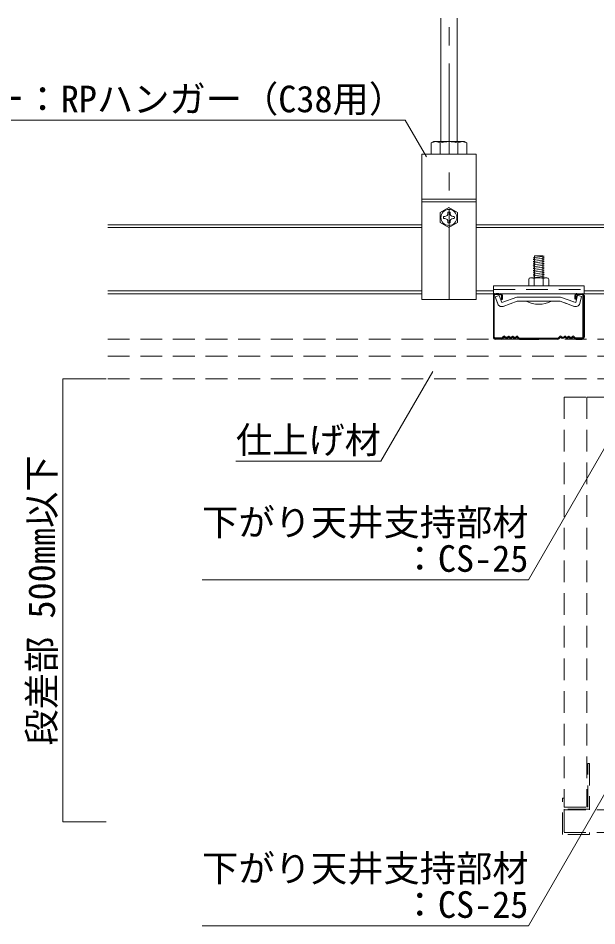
# Model space of a CAD drawing. Units: millimetres on the paper, enlarged 30 times, with parts at other scales. Extents: x -5790 to 5910, y -4184 to 4114.
# Drawn here: x 2857 to 3814, y -3265 to -1764 of the extents above; entities that cross this region are included whole.
import ezdxf
from ezdxf.enums import TextEntityAlignment as Align

# ---------------------------------------------------------------- set-up
doc = ezdxf.new("R2010")
doc.units = ezdxf.units.MM
doc.header["$LTSCALE"] = 30
doc.linetypes.add('CHAIN1', pattern=[8, 5, -1, 1, -1])
doc.linetypes.add('DASHED1', pattern=[1.8, 1.2, -0.6])
for name, color, linetype, lineweight in [('2-0_中心線', 4, 'CHAIN1', 9), ('2-1_吊り材', 7, 'Continuous', 18), ('2-2_野縁受け', 3, 'Continuous', 18), ('2-3_野縁', 2, 'Continuous', 25), ('2-5_寸法', 4, 'Continuous', 9), ('2-6_文字', 7, 'Continuous', 18), ('2-A_クリップ', 7, 'Continuous', 18), ('2-B_ビス', 3, 'Continuous', 18), ('2-C_パネル', 7, 'DASHED1', 18), ('2-D_見切り', 7, 'DASHED1', 18)]:
    doc.layers.add(name, color=color, linetype=linetype, lineweight=lineweight)
doc.styles.add('ＭＳ ゴシック', font='')
doc.styles.get('ＭＳ ゴシック').set_extended_font_data('MS Gothic')

msp = doc.modelspace()

# ---------------------------------------------------------------- linework, layer by layer
at = {"layer": '2-0_中心線'}
msp.add_line((3569.6, -2229.14), (3569.6, -1764.02), dxfattribs=at)
at = {"layer": '2-1_吊り材'}
for p, q in [((3556.1, -1968.14), (3556.1, -1764.02)), ((3583.1, -1968.14), (3583.1, -1764.02)), ((3544.14, -1968.14), (3540.2, -1970.41)), ((3540.2, -1989.14), (3540.2, -1970.41)), ((3544.14, -1968.14), (3595.06, -1968.14)), ((3554.9, -1989.14), (3554.9, -1970.41)), ((3584.3, -1989.14), (3584.3, -1970.41)), ((3595.06, -1968.14), (3599, -1970.41)), ((3599, -1989.14), (3599, -1970.41)), ((3540.2, -1989.14), (3599, -1989.14)), ((3614.6, -1989.14), (3614.6, -2229.14)), ((3524.6, -2063.54), (3614.6, -2063.54)), ((3524.6, -2067.69), (3614.6, -2067.69)), ((3614.6, -2229.14), (3524.6, -2229.14))]:
    msp.add_line(p, q, dxfattribs=at)
msp.add_lwpolyline([(3524.6, -2229.14), (3524.6, -1989.14), (3614.6, -1989.14)], dxfattribs=at)
for centre, radius, start, end in [((3549.81, -1988.45), 20.44, 96.34294, 118.04132), ((3547.05, -1982.77), 14.64, 57.57118, 88.04459), ((3569.6, -2016.79), 48.65, 72.41205, 107.58797), ((3592.15, -1982.77), 14.64, 91.95543, 122.42883), ((3589.39, -1988.45), 20.44, 61.95869, 83.65707)]:
    msp.add_arc(centre, radius, start, end, dxfattribs=at)
at = {"layer": '2-2_野縁受け'}
for p, q in [((3005, -2105.54), (3524.6, -2105.54)), ((3005, -2110.34), (3524.6, -2110.34)), ((3614.6, -2105.54), (4010.58, -2105.54)), ((3614.6, -2110.34), (4010.58, -2110.34)), ((3005, -2214.74), (3524.6, -2214.74)), ((3005, -2219.54), (3524.6, -2219.54)), ((3005, -2219.54), (3008.6, -2219.54)), ((3614.6, -2214.74), (3642.98, -2214.74)), ((3614.6, -2219.54), (3642.98, -2219.54)), ((3792.98, -2214.74), (4010.58, -2214.74)), ((3792.98, -2219.54), (4010.58, -2219.54))]:
    msp.add_line(p, q, dxfattribs=at)
at = {"layer": '2-3_野縁'}
for p, q in [((3645.98, -2219.54), (3654.98, -2219.54)), ((3780.98, -2219.54), (3789.98, -2219.54)), ((3642.98, -2222.54), (3642.98, -2291.41)), ((3644.48, -2291.54), (3644.48, -2222.54)), ((3654.98, -2221.04), (3645.98, -2221.04)), ((3656.48, -2222.54), (3656.48, -2228.54)), ((3656.48, -2228.54), (3657.98, -2228.54)), ((3657.98, -2228.54), (3657.98, -2222.54)), ((3777.98, -2228.54), (3777.98, -2222.54)), ((3779.48, -2228.54), (3777.98, -2228.54)), ((3779.48, -2222.54), (3779.48, -2228.54)), ((3789.98, -2221.04), (3780.98, -2221.04)), ((3791.48, -2291.54), (3791.48, -2222.54)), ((3792.98, -2222.54), (3792.98, -2291.41)), ((3645.98, -2293.04), (3656.76, -2293.04)), ((3656.76, -2293.04), (3646, -2293.04)), ((3656.76, -2294.54), (3646, -2294.54)), ((3656.76, -2294.54), (3646, -2294.54)), ((3659.94, -2290.48), (3657.82, -2292.6)), ((3657.82, -2292.6), (3659.94, -2290.48)), ((3661, -2291.54), (3658.88, -2293.66)), ((3661, -2291.54), (3658.88, -2293.66)), ((3682, -2291.54), (3684.12, -2293.66)), ((3683.06, -2290.48), (3685.18, -2292.6)), ((3686.2, -2294.54), (3717.96, -2294.54)), ((3686.24, -2293.04), (3749.76, -2293.04)), ((3749.71, -2294.54), (3717.96, -2294.54)), ((3752.94, -2290.48), (3750.82, -2292.6)), ((3754, -2291.54), (3751.88, -2293.66)), ((3775, -2291.54), (3777.12, -2293.66)), ((3775, -2291.54), (3777.12, -2293.66)), ((3776.06, -2290.48), (3778.18, -2292.6)), ((3778.18, -2292.6), (3776.06, -2290.48)), ((3779.24, -2293.04), (3790, -2293.04)), ((3789.98, -2293.04), (3779.24, -2293.04)), ((3779.24, -2294.54), (3790, -2294.54)), ((3779.24, -2294.54), (3790, -2294.54))]:
    msp.add_line(p, q, dxfattribs=at)
for centre, radius, start, end in [((3645.98, -2222.54), 3, 90.00299, 180.00299), ((3654.98, -2222.54), 3, 0.00299, 90.00299), ((3780.98, -2222.54), 3, 89.99699, 179.99699), ((3789.98, -2222.54), 3, 359.99699, 89.99699), ((3645.98, -2222.54), 1.5, 90, 180), ((3654.98, -2222.54), 1.5, 0.00699, 90), ((3780.98, -2222.54), 1.5, 90, 180), ((3789.98, -2222.54), 1.5, 0, 90), ((3645.98, -2291.54), 3, 177.476, 270), ((3645.98, -2291.54), 3, 177.476, 270), ((3645.98, -2291.54), 1.5, 180, 270), ((3656.76, -2291.54), 1.5, 270, 314.99998), ((3656.76, -2291.54), 1.5, 269.99998, 314.99998), ((3656.76, -2291.54), 3, 270, 315), ((3656.76, -2291.54), 3, 270, 314.99998), ((3661, -2291.54), 1.5, 46.39717, 135), ((3664.75, -2287.6), 5.44, 226.39717, 313.60281), ((3664.75, -2287.6), 3.94, 226.39717, 313.60281), ((3668.5, -2291.54), 1.5, 36.86989, 133.60281), ((3671.5, -2289.29), 3.75, 216.86989, 323.1301), ((3671.5, -2289.29), 2.25, 216.86989, 323.1301), ((3674.5, -2291.54), 1.5, 46.39717, 143.1301), ((3674.5, -2291.54), 1.5, 36.86989, 143.1301), ((3678.25, -2287.6), 5.44, 226.39717, 313.60281), ((3678.25, -2287.6), 3.94, 226.39717, 313.60281), ((3682, -2291.54), 1.5, 44.99998, 133.60281), ((3686.24, -2291.54), 3, 225, 270), ((3686.24, -2291.54), 1.5, 225, 270), ((3749.76, -2291.54), 1.5, 270, 315), ((3749.76, -2291.54), 3, 270, 315), ((3754, -2291.54), 1.5, 46.39719, 135.00002), ((3757.75, -2287.6), 5.44, 226.39719, 313.60283), ((3757.75, -2287.6), 3.94, 226.39719, 313.60283), ((3761.5, -2291.54), 1.5, 36.8699, 143.13011), ((3761.5, -2291.54), 1.5, 36.8699, 133.60283), ((3764.5, -2289.29), 3.75, 216.8699, 323.13011), ((3764.5, -2289.29), 2.25, 216.8699, 323.13011), ((3767.5, -2291.54), 1.5, 46.39719, 143.13011), ((3771.25, -2287.6), 5.44, 226.39719, 313.60283), ((3771.25, -2287.6), 3.94, 226.39719, 313.60283), ((3775, -2291.54), 1.5, 45, 133.60283), ((3779.24, -2291.54), 3, 225, 270), ((3779.24, -2291.54), 3, 225.00002, 270), ((3779.24, -2291.54), 1.5, 225.00002, 270), ((3779.24, -2291.54), 1.5, 225, 270), ((3789.98, -2291.54), 3, 270, 2.524), ((3789.98, -2291.54), 3, 269.99997, 2.524), ((3789.98, -2291.54), 1.5, 270, 0)]:
    msp.add_arc(centre, radius, start, end, dxfattribs=at)
at = {"layer": '2-5_寸法'}
msp.add_line((2930.93, -2360.54), (3002.31, -2360.54), dxfattribs=at)
msp.add_lwpolyline([(2930.93, -2360.54), (2930.93, -3092.54), (3002.31, -3092.54)], dxfattribs=at)
at = {"layer": '2-6_文字'}
for p, q in [((3497.26, -1932.83), (2627.26, -1932.83)), ((3497.26, -1932.83), (3532.17, -1993.29)), ((3457.01, -2496.69), (3542.67, -2348.31)), ((3826.99, -2474.74), (3701.21, -2692.6)), ((3217.01, -2496.69), (3457.01, -2496.69)), ((3701.21, -2692.6), (3161.21, -2692.6)), ((3829.22, -3042.97), (3701.21, -3264.69)), ((3701.21, -3264.69), (3161.21, -3264.69))]:
    msp.add_line(p, q, dxfattribs=at)
at = {"layer": '2-A_クリップ'}
for p, q in [((3642.98, -2206.64), (3642.98, -2219.54)), ((3642.98, -2206.64), (3792.98, -2206.64)), ((3642.98, -2219.54), (3792.98, -2219.54)), ((3651.88, -2219.48), (3647.38, -2219.48)), ((3792.98, -2219.54), (3792.98, -2206.64)), ((3652.6, -2222.51), (3646.12, -2224.87)), ((3652.6, -2222.51), (3646.12, -2224.87)), ((3650.32, -2236.4), (3646.12, -2224.87)), ((3649.7, -2234.72), (3646.12, -2224.87)), ((3656.91, -2234.34), (3652.6, -2222.51)), ((3656.91, -2234.34), (3652.6, -2222.51)), ((3682, -2225.21), (3656.91, -2234.34)), ((3659.22, -2240.51), (3682.3, -2232.11)), ((3682, -2225.21), (3717.98, -2225.21)), ((3684.34, -2232.11), (3682.3, -2232.11)), ((3717.98, -2232.11), (3684.34, -2232.11)), ((3753.96, -2225.21), (3717.98, -2225.21)), ((3753.96, -2225.21), (3717.98, -2225.21)), ((3753.96, -2225.21), (3717.98, -2225.21)), ((3717.98, -2232.11), (3751.62, -2232.11)), ((3717.98, -2232.11), (3747.17, -2232.11)), ((3717.98, -2232.11), (3745.41, -2232.11)), ((3746.44, -2232.11), (3751.62, -2232.11)), ((3747.91, -2232.11), (3753.65, -2232.11)), ((3763.38, -2235.65), (3753.65, -2232.11)), ((3753.96, -2225.21), (3776.16, -2233.29)), ((3776.74, -2240.51), (3761.16, -2234.84)), ((3775.28, -2232.97), (3779.05, -2234.34)), ((3779.05, -2234.34), (3782.31, -2222.18)), ((3782.31, -2222.18), (3788.97, -2223.96)), ((3785.79, -2235.82), (3788.97, -2223.96))]:
    msp.add_line(p, q, dxfattribs=at)
at = {"layer": '2-A_クリップ', "linetype": 'DASHED1'}
msp.add_line((3642.98, -2212.64), (3792.98, -2212.64), dxfattribs=at)
at = {"layer": '2-A_クリップ', "color": 4, "lineweight": 9}
msp.add_line((3749.66, -2232.11), (3744.62, -2232.11), dxfattribs=at)
at = {"layer": '2-A_クリップ'}
for centre, start, end in [((3779.13, -2234.04), 245, 345), ((3656.8, -2234.04), 200, 300)]:
    msp.add_arc(centre, 6.9, start, end, dxfattribs=at)
at = {"layer": '2-B_ビス'}
for p, q in [((3569.45, -2077.04), (3555.16, -2085.29)), ((3555.16, -2085.29), (3555.16, -2101.79)), ((3567.65, -2084.72), (3567.65, -2086.39)), ((3569.45, -2077.04), (3583.74, -2085.29)), ((3571.25, -2084.72), (3571.25, -2086.39)), ((3571.25, -2084.72), (3571.25, -2087.17)), ((3583.74, -2085.29), (3583.74, -2101.79)), ((3560.64, -2091.74), (3562.4, -2091.74)), ((3560.64, -2095.34), (3562.4, -2095.34)), ((3567.65, -2102.36), (3567.65, -2100.69)), ((3571.25, -2102.36), (3571.25, -2099.91)), ((3571.25, -2102.36), (3571.25, -2100.69)), ((3578.27, -2091.74), (3576.51, -2091.74)), ((3578.27, -2095.34), (3576.51, -2095.34)), ((3569.45, -2110.04), (3555.16, -2101.79)), ((3569.45, -2110.04), (3583.74, -2101.79)), ((3726.98, -2160.58), (3708.98, -2163.11)), ((3711.23, -2157.11), (3724.73, -2157.11)), ((3711.23, -2193.14), (3711.23, -2157.11)), ((3726.98, -2157.58), (3724.73, -2157.11)), ((3724.73, -2193.14), (3724.73, -2157.2)), ((3726.98, -2160.58), (3724.73, -2159.4)), ((3708.98, -2163.11), (3711.23, -2164.29)), ((3726.98, -2163.58), (3708.98, -2166.11)), ((3708.98, -2166.11), (3711.23, -2167.29)), ((3726.98, -2166.58), (3708.98, -2169.11)), ((3708.98, -2169.11), (3711.23, -2170.29)), ((3726.98, -2169.58), (3708.98, -2172.11)), ((3708.98, -2172.11), (3711.23, -2173.29)), ((3726.98, -2172.58), (3708.98, -2175.11)), ((3708.98, -2175.11), (3711.23, -2176.29)), ((3726.98, -2175.58), (3708.98, -2178.11)), ((3726.98, -2163.58), (3724.73, -2162.4)), ((3726.98, -2166.58), (3724.73, -2165.4)), ((3726.98, -2169.58), (3724.73, -2168.4)), ((3726.98, -2172.58), (3724.73, -2171.4)), ((3726.98, -2175.58), (3724.73, -2174.4)), ((3708.98, -2178.11), (3711.23, -2179.29)), ((3726.98, -2178.58), (3708.98, -2181.11)), ((3708.98, -2181.11), (3711.23, -2182.29)), ((3726.98, -2181.58), (3708.98, -2184.11)), ((3708.98, -2184.11), (3711.23, -2185.29)), ((3726.98, -2184.58), (3708.98, -2187.11)), ((3708.98, -2187.11), (3711.23, -2188.29)), ((3726.98, -2187.58), (3708.98, -2190.11)), ((3708.98, -2190.11), (3711.23, -2191.29)), ((3708.98, -2190.11), (3711.23, -2191.29)), ((3726.98, -2190.58), (3708.98, -2193.11)), ((3726.98, -2190.58), (3708.98, -2193.11)), ((3726.98, -2178.58), (3724.73, -2177.4)), ((3726.98, -2181.58), (3724.73, -2180.4)), ((3726.98, -2184.58), (3724.73, -2183.4)), ((3726.98, -2187.58), (3724.73, -2186.4)), ((3726.98, -2190.58), (3724.73, -2189.4)), ((3726.98, -2190.58), (3724.73, -2189.4)), ((3701.48, -2196.14), (3701.48, -2206.64)), ((3703.48, -2193.64), (3702.08, -2194.34)), ((3703.48, -2193.64), (3702.08, -2194.34)), ((3704.48, -2193.14), (3731.48, -2193.14)), ((3705.56, -2193.41), (3710.48, -2194.64)), ((3705.56, -2193.41), (3710.48, -2194.64)), ((3710.48, -2194.64), (3710.48, -2194.69)), ((3710.48, -2194.69), (3710.48, -2206.64)), ((3724.64, -2194.32), (3725.48, -2194.62)), ((3724.64, -2194.32), (3725.48, -2194.62)), ((3726.14, -2193.14), (3724.73, -2192.4)), ((3726.14, -2193.14), (3724.73, -2192.4)), ((3730.41, -2193.4), (3725.48, -2194.62)), ((3730.41, -2193.4), (3725.48, -2194.62)), ((3725.48, -2194.62), (3725.48, -2206.64)), ((3732.46, -2193.62), (3733.86, -2194.32)), ((3732.46, -2193.62), (3733.86, -2194.32)), ((3734.48, -2196.14), (3734.48, -2206.64)), ((3701.48, -2206.64), (3734.48, -2206.64)), ((3738.98, -2232.11), (3696.98, -2232.11))]:
    msp.add_line(p, q, dxfattribs=at)
msp.add_lwpolyline([(3726.98, -2157.58), (3708.98, -2160.11), (3711.23, -2161.29)], dxfattribs=at)
msp.add_circle((3569.45, -2093.54), 13.2, dxfattribs=at)
for centre, radius, start, end in [((3569.45, -2093.54), 9, 78.46304, 101.53696), ((3569.45, -2093.54), 9, 168.46304, 191.51331), ((3562.87, -2086.95), 4.81, 264.363, 6.67345), ((3562.87, -2100.13), 4.81, 353.32655, 95.637), ((3576.03, -2086.95), 4.81, 173.32655, 275.637), ((3576.03, -2100.13), 4.81, 84.363, 186.67345), ((3569.45, -2093.54), 9, 348.48669, 11.53696), ((3569.45, -2093.54), 9, 258.46304, 281.53696), ((3704.48, -2196.14), 3, 90, 180), ((3704.83, -2196.32), 3, 75.94201, 116.60205), ((3704.83, -2196.32), 3, 75.94201, 116.60205), ((3717.98, -2212.64), 19.5, 70.01815, 112.61985), ((3717.98, -2212.64), 19.5, 70.01815, 112.61985), ((3731.13, -2196.32), 3, 63.73468, 103.86023), ((3731.13, -2196.32), 3, 63.73468, 103.86023), ((3731.48, -2196.14), 3, 0, 90), ((3717.98, -2190.11), 46.96, 243.43494, 296.56505)]:
    msp.add_arc(centre, radius, start, end, dxfattribs=at)
at = {"layer": '2-C_パネル'}
for p, q in [((3005, -2323.04), (3987.71, -2323.04)), ((3005, -2360.54), (3987.71, -2360.54)), ((3760.1, -2390.54), (3760.1, -3053.54)), ((3797.6, -2390.54), (3797.6, -3068.54)), ((3760.1, -3073.04), (4850.58, -3073.04)), ((3760.1, -3110.54), (4850.58, -3110.54))]:
    msp.add_line(p, q, dxfattribs=at)
for points in [[(3005, -2294.54), (3987.71, -2294.54), (3987.71, -2360.54)], [(3760.1, -2390.54), (3797.6, -2390.54), (3826.1, -2390.54)]]:
    msp.add_lwpolyline(points, dxfattribs=at)
at = {"layer": '2-D_見切り'}
for p, q in [((3757.1, -3053.54), (3760.1, -3053.54)), ((3757.1, -3113.54), (3757.1, -3053.54)), ((3760.1, -3053.54), (3760.1, -3068.54)), ((3760.1, -3068.54), (3799.1, -3068.54)), ((3760.1, -3068.54), (3797.6, -3068.54)), ((3760.1, -3071.54), (3760.1, -3110.54)), ((3802.1, -3071.54), (3760.1, -3071.54)), ((3760.1, -3073.04), (3760.1, -3110.54)), ((3802.1, -3113.54), (3757.1, -3113.54)), ((3760.1, -3110.54), (3802.1, -3110.54)), ((3802.1, -3110.54), (3802.1, -3113.54))]:
    msp.add_line(p, q, dxfattribs=at)
msp.add_lwpolyline([(3799.1, -3068.54), (3799.1, -2996.54), (3802.1, -2996.54), (3802.1, -3073.04)], dxfattribs=at)

# ---------------------------------------------------------------- texts
at = {"layer": '2-5_寸法', "style": 'ＭＳ ゴシック'}
msp.add_text('段差部 500㎜以下', height=43.99, rotation=90, dxfattribs=at).set_placement((2930.93, -2966.54), align=Align.BOTTOM_LEFT)
at = {"layer": '2-6_文字', "color": 4, "style": 'ＭＳ ゴシック'}
for s, p in [('ハンガー：RPハンガー（C38用）', (2627.26, -1932.83)), ('仕上げ材', (3217.01, -2496.69)), ('下がり天井支持部材', (3161.21, -2632.6)), ('：CS-25', (3491.21, -2692.6)), ('下がり天井支持部材', (3161.21, -3204.69)), ('：CS-25', (3491.21, -3264.69))]:
    msp.add_text(s, height=43.99, dxfattribs=at).set_placement(p, align=Align.BOTTOM_LEFT)

doc.saveas('drawing.dxf')
